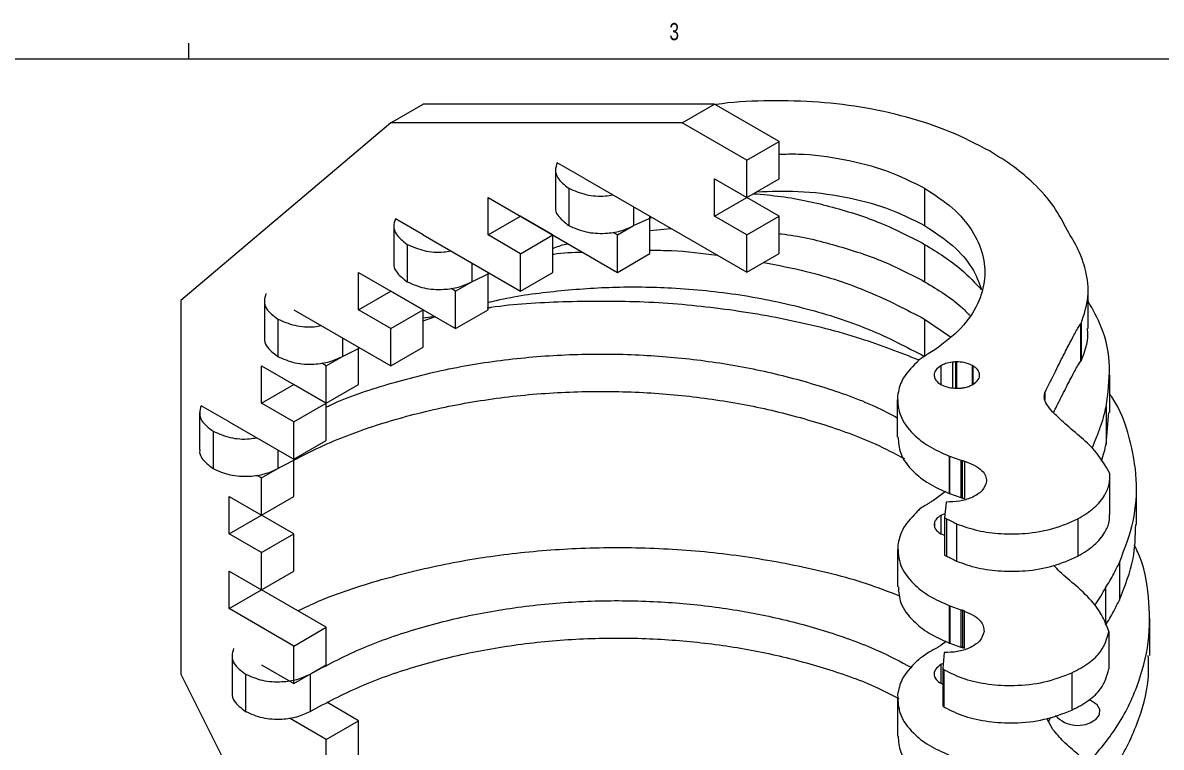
# Model space of a CAD drawing. Header units: inches. Extents: x 0 to 44.3, y 0 to 33.7.
# Drawn here: x 26.49 to 32.71, y 29.65 to 33.61 of the extents above; entities that cross this region are included whole.
import ezdxf

# ---------------------------------------------------------------- set-up
doc = ezdxf.new("R2010")
doc.units = ezdxf.units.IN
doc.header["$MEASUREMENT"] = 0
doc.styles.add('SLDTEXTSTYLE0', font='TXT', dxfattribs={"width": 0.75})

msp = doc.modelspace()

# ---------------------------------------------------------------- linework, layer by layer
at = {"color": 7, "linetype": 'Continuous', "lineweight": 0}
for p, q in [((27.3979, 33.4106), (27.3979, 33.4954)), ((0.5229, 33.4106), (43.5229, 33.4106))]:
    msp.add_line(p, q, dxfattribs=at)
at = {"color": 7, "linetype": 'Continuous', "lineweight": 15}
for p, q in [((28.502, 33.0606), (28.6788, 33.1626)), ((30.2698, 33.1628), (28.6788, 33.1626)), ((30.093, 33.0607), (30.2698, 33.1628)), ((30.6233, 32.9587), (30.2698, 33.1628)), ((28.502, 33.0606), (27.353, 32.0908)), ((30.093, 33.0607), (28.502, 33.0606)), ((30.4466, 32.8566), (30.093, 33.0607)), ((30.4466, 32.8566), (30.6233, 32.9587)), ((30.6233, 32.7545), (30.6233, 32.9587)), ((30.4466, 32.6525), (30.4466, 32.8566)), ((29.4013, 32.8053), (29.4013, 32.6012)), ((29.5627, 32.7544), (29.4098, 32.8427)), ((29.5627, 32.7544), (30.4466, 32.2442)), ((30.2698, 32.7545), (30.4466, 32.6525)), ((30.2698, 32.5504), (30.2698, 32.7545)), ((30.4466, 32.6525), (30.6233, 32.7545)), ((29.4743, 32.7034), (29.4743, 32.4993)), ((31.4188, 32.7034), (31.4188, 32.4993)), ((29.0324, 32.6523), (29.7395, 32.2441)), ((29.0324, 32.4482), (29.0324, 32.6523)), ((30.2698, 32.5504), (30.4466, 32.6524)), ((30.4466, 32.6524), (30.4466, 32.6525)), ((30.6233, 32.5504), (30.4466, 32.6524)), ((29.0324, 32.4482), (29.2091, 32.5502)), ((29.2091, 32.5502), (29.2091, 32.5503)), ((29.3859, 32.4482), (29.2091, 32.5502)), ((29.8279, 32.4993), (29.9263, 32.5446)), ((29.9162, 32.3462), (29.9162, 32.5503)), ((30.4466, 32.4483), (30.2698, 32.5504)), ((30.4466, 32.4483), (30.6233, 32.5504)), ((30.6233, 32.3462), (30.6233, 32.5504)), ((28.5174, 32.499), (28.5174, 32.2949)), ((28.6788, 32.4482), (28.5259, 32.5364)), ((29.7395, 32.4483), (29.8279, 32.4993)), ((29.9162, 32.4732), (30.0308, 32.4842)), ((28.6788, 32.4482), (29.2091, 32.142)), ((29.2091, 32.3461), (29.0324, 32.4482)), ((29.2091, 32.3461), (29.3859, 32.4482)), ((29.3859, 32.2441), (29.3859, 32.4482)), ((29.7395, 32.4483), (29.7158, 32.4619)), ((29.7395, 32.2441), (29.7395, 32.4483)), ((30.4466, 32.2442), (30.4466, 32.4483)), ((28.5904, 32.3971), (28.5904, 32.193)), ((31.4188, 32.3971), (31.4188, 32.193)), ((29.2091, 32.142), (29.2091, 32.3461)), ((29.7395, 32.2441), (29.9162, 32.3462)), ((30.4466, 32.2442), (30.6233, 32.3462)), ((28.3252, 32.244), (28.8556, 31.9378)), ((28.3252, 32.0399), (28.3252, 32.244)), ((28.944, 32.193), (29.0404, 32.2394)), ((29.0324, 32.0399), (29.0324, 32.244)), ((29.2091, 32.142), (29.3859, 32.2441)), ((28.8556, 32.142), (28.9432, 32.1926)), ((28.3252, 32.0399), (28.502, 32.1419)), ((28.6788, 32.0399), (28.502, 32.1419)), ((28.502, 32.1419), (28.502, 32.1419)), ((28.8556, 32.142), (28.8319, 32.1556)), ((28.8556, 31.9378), (28.8556, 32.142)), ((32.312, 31.9366), (32.312, 32.1408)), ((27.353, 32.0908), (27.353, 30.0495)), ((27.8103, 32.0907), (27.8103, 31.8865)), ((27.8833, 31.9888), (27.8833, 31.7847)), ((27.9717, 32.0398), (28.502, 31.7337)), ((28.502, 31.9378), (28.3252, 32.0399)), ((28.502, 31.9378), (28.6788, 32.0399)), ((28.6788, 31.8357), (28.6788, 32.0399)), ((28.7463, 32.0037), (28.6788, 31.993)), ((28.6788, 31.9793), (28.7463, 32.0037)), ((28.8556, 31.9378), (29.0324, 32.0399)), ((31.4188, 31.9888), (31.5599, 31.8917)), ((31.4188, 31.9888), (31.4188, 31.7846)), ((28.502, 31.7337), (28.502, 31.9378)), ((32.2707, 31.9612), (32.2707, 31.7571)), ((32.2727, 31.9634), (32.2727, 31.7592)), ((32.2741, 31.9648), (32.274, 31.9647)), ((32.2741, 31.9648), (32.2741, 31.7607)), ((28.2369, 31.7847), (28.332, 31.8318)), ((28.3252, 31.6316), (28.3252, 31.8357)), ((28.502, 31.7337), (28.6788, 31.8357)), ((27.7949, 31.7336), (28.1485, 31.5295)), ((27.7949, 31.5295), (27.7949, 31.7336)), ((28.1485, 31.7336), (28.1248, 31.7473)), ((28.1485, 31.7336), (28.2368, 31.7847)), ((28.1485, 31.5295), (28.1485, 31.7336)), ((31.6793, 31.7356), (31.6793, 31.63)), ((31.6828, 31.7337), (31.6828, 31.6318)), ((32.4299, 31.4789), (32.4299, 31.683)), ((27.7949, 31.5295), (27.9717, 31.6315)), ((27.9717, 31.6315), (27.9717, 31.6316)), ((28.1485, 31.5295), (27.9717, 31.6315)), ((28.1485, 31.5295), (28.3252, 31.6316)), ((31.2694, 31.5478), (31.2694, 31.3437)), ((32.0758, 31.5866), (32.0758, 31.5498)), ((27.6181, 31.4274), (27.465, 31.5157)), ((27.9717, 31.4274), (27.7949, 31.5295)), ((27.9717, 31.4274), (28.1485, 31.5295)), ((28.1485, 31.3253), (28.1485, 31.5295)), ((32.4099, 31.5093), (32.4099, 31.3052)), ((27.4565, 31.4782), (27.4565, 31.2741)), ((27.6181, 31.4274), (27.6181, 31.4274)), ((27.6181, 31.4274), (27.9717, 31.2233)), ((27.9717, 31.2233), (27.9717, 31.4274)), ((32.4099, 31.3052), (32.4248, 31.479)), ((27.5297, 31.3764), (27.5297, 31.1723)), ((27.9717, 31.2233), (28.1485, 31.3253)), ((31.552, 31.2404), (31.552, 31.2402)), ((31.552, 31.2402), (31.5549, 31.2392)), ((31.552, 31.2402), (31.552, 31.0361)), ((31.5549, 31.2392), (31.6158, 31.2184)), ((31.5549, 31.2392), (31.5549, 31.035)), ((27.7949, 31.1212), (27.8962, 31.1797)), ((27.9717, 31.0191), (27.9717, 31.2233)), ((31.6158, 31.2184), (31.6158, 31.0142)), ((31.6233, 31.2162), (31.6233, 31.0121)), ((31.6366, 31.2124), (31.6366, 31.0083)), ((27.7949, 31.1212), (27.7713, 31.1348)), ((27.7949, 30.9171), (27.7949, 31.1212)), ((32.4313, 30.9214), (32.4313, 31.1256)), ((32.5765, 30.8662), (32.5765, 31.0704)), ((27.6181, 31.0191), (27.7949, 30.9171)), ((27.6181, 30.815), (27.6181, 31.0191)), ((27.7949, 30.9171), (27.9717, 31.0191)), ((31.532, 31.0461), (31.4672, 30.9978)), ((31.5366, 30.9893), (31.5279, 30.9031)), ((31.552, 31.0361), (31.5549, 31.035)), ((31.5549, 31.035), (31.6158, 31.0142)), ((31.5302, 30.9259), (31.5072, 30.9165)), ((27.6181, 30.815), (27.7949, 30.917)), ((27.7949, 30.917), (27.7949, 30.9171)), ((27.9717, 30.815), (27.7949, 30.917)), ((31.5279, 30.9031), (31.5279, 30.699)), ((31.5382, 30.8975), (31.5382, 30.6933)), ((31.5929, 30.8706), (31.5929, 30.6665)), ((32.256, 30.8974), (32.256, 30.6933)), ((27.7949, 30.7129), (27.6181, 30.815)), ((27.7949, 30.7129), (27.9717, 30.815)), ((27.9717, 30.6108), (27.9717, 30.815)), ((31.5072, 30.8153), (31.5279, 30.8078)), ((27.7949, 30.5088), (27.7949, 30.7129)), ((31.2707, 30.7305), (31.2707, 30.5264)), ((32.4829, 30.6582), (32.4829, 30.454)), ((32.4832, 30.6588), (32.4832, 30.6588)), ((32.4832, 30.6588), (32.4832, 30.4546)), ((27.6181, 30.6108), (27.7949, 30.5088)), ((27.6181, 30.4067), (27.6181, 30.6108)), ((27.7949, 30.5088), (27.9717, 30.6108)), ((27.6181, 30.4067), (27.7949, 30.5088)), ((28.1485, 30.3047), (27.7949, 30.5088)), ((27.7949, 30.5088), (27.7949, 30.5088)), ((32.4069, 30.5198), (32.4069, 30.3259)), ((27.9717, 30.2026), (27.6181, 30.4067)), ((31.5533, 30.4231), (31.5533, 30.4229)), ((31.5533, 30.4229), (31.5563, 30.4219)), ((31.5533, 30.4229), (31.5533, 30.2188)), ((31.5563, 30.4219), (31.6171, 30.4011)), ((31.5563, 30.4219), (31.5563, 30.2177)), ((31.6171, 30.4011), (31.6171, 30.1969)), ((31.6247, 30.3989), (31.6247, 30.1948)), ((31.6374, 30.3952), (31.6343, 30.3926)), ((31.6343, 30.3926), (31.6343, 30.1885)), ((27.9717, 30.2026), (28.1485, 30.3047)), ((28.1485, 30.1005), (28.1485, 30.3047)), ((32.6487, 30.1512), (32.6487, 30.3554)), ((32.4256, 30.2819), (32.4256, 30.0778)), ((27.9717, 29.9985), (27.9717, 30.2026)), ((31.5355, 30.2277), (31.5097, 30.2078)), ((31.5533, 30.2188), (31.5563, 30.2177)), ((31.5563, 30.2177), (31.6171, 30.1969)), ((27.6335, 30.1514), (27.6335, 29.9472)), ((31.5251, 30.1669), (31.5179, 30.0789)), ((27.7949, 30.1005), (27.9717, 29.9985)), ((27.9717, 29.9985), (28.1485, 30.1005)), ((31.5202, 30.1071), (31.5072, 30.1008)), ((31.5179, 30.0789), (31.5179, 29.8748)), ((31.5244, 30.0732), (31.5244, 29.8691)), ((32.224, 30.0562), (32.224, 29.8521)), ((27.353, 30.0495), (28.502, 27.753)), ((27.7065, 30.0495), (27.7065, 29.8454)), ((28.0601, 30.0495), (28.0601, 29.8454)), ((31.5072, 29.9988), (31.5179, 29.9946)), ((28.3252, 29.7943), (28.1508, 29.8951)), ((31.2696, 29.9146), (31.2696, 29.7104)), ((28.1485, 29.6923), (27.948, 29.808)), ((32.1192, 29.747), (32.0867, 29.807)), ((32.0961, 29.7897), (32.1082, 29.814)), ((28.1485, 29.6923), (28.3252, 29.7943)), ((28.3252, 29.5902), (28.3252, 29.7943)), ((28.1485, 29.4882), (28.1485, 29.6923))]:
    msp.add_line(p, q, dxfattribs=at)
at = {"color": 8, "linetype": 'Continuous', "lineweight": 15}
for p, q in [((29.8279, 32.6014), (29.8279, 32.4993)), ((28.944, 32.2951), (28.944, 32.193)), ((28.2369, 31.8867), (28.2369, 31.7847)), ((31.5072, 31.7339), (31.5072, 31.6319)), ((31.5705, 31.7535), (31.5705, 31.6129)), ((31.5881, 31.7547), (31.5881, 31.6115)), ((31.5924, 31.7549), (31.5924, 31.6116)), ((27.883, 31.2745), (27.883, 31.1721)), ((31.4728, 30.8794), (31.4728, 30.856)), ((31.5072, 30.9165), (31.5072, 30.8154)), ((31.5072, 30.1008), (31.5072, 29.9988))]:
    msp.add_line(p, q, dxfattribs=at)
at = {"color": 7, "linetype": 'Continuous', "lineweight": 15, "flags": 128}
msp.add_lwpolyline([(32.3535, 29.802), (32.3745, 29.8274), (32.377, 29.8555), (32.3607, 29.8821), (32.328, 29.903), (32.3168, 29.9073)], dxfattribs=at)
at = {"color": 7, "linetype": 'Continuous', "lineweight": 15}
msp.add_arc((32.2552, 29.9304), 0.1617, 221.71478, 307.44294, dxfattribs=at)
for points, knots in [([(31.7724, 32.9075), (31.7027, 32.944), (31.5651, 33.0159), (31.3243, 33.0952), (31.0706, 33.1502), (30.8064, 33.1805), (30.5414, 33.1828), (30.3617, 33.1749), (30.2766, 33.16), (30.275, 33.1598)], [0, 0, 0, 0, 0.173224, 0.341828, 0.507646, 0.671981, 0.835779, 0.996902, 1, 1, 1, 1]), ([(30.6233, 32.8897), (30.6579, 32.8905), (30.7773, 32.8935), (30.9795, 32.8646), (31.2195, 32.8042), (31.3517, 32.7374), (31.4188, 32.7034)], [0, 0, 0, 0, 0.117514, 0.405679, 0.698157, 1, 1, 1, 1]), ([(32.199, 32.4724), (32.1763, 32.5168), (32.1307, 32.6062), (32.0264, 32.7226), (31.9071, 32.8242), (31.8176, 32.8795), (31.7724, 32.9075)], [0, 0, 0, 0, 0.274006, 0.551455, 0.773326, 1, 1, 1, 1]), ([(29.4098, 32.8427), (29.4056, 32.8291), (29.3972, 32.8017), (29.4119, 32.7508), (29.4505, 32.7215), (29.4743, 32.7034)], [0, 0, 0, 0, 0.276451, 0.55321, 1, 1, 1, 1]), ([(29.4743, 32.7034), (29.5039, 32.6904), (29.5621, 32.6649), (29.6531, 32.6569), (29.7001, 32.6654), (29.7129, 32.6678)], [0, 0, 0, 0, 0.429326, 0.844277, 1, 1, 1, 1]), ([(30.4836, 32.6739), (30.5341, 32.6694), (30.6833, 32.6564), (30.9199, 32.6029), (31.1886, 32.5175), (31.3414, 32.4376), (31.4188, 32.3971)], [0, 0, 0, 0, 0.1432812, 0.4231008, 0.7075977, 1, 1, 1, 1]), ([(30.502, 32.6845), (30.5772, 32.687), (30.7372, 32.6925), (30.9796, 32.6612), (31.2195, 32.5999), (31.3517, 32.5332), (31.4188, 32.4993)], [0, 0, 0, 0, 0.224263, 0.47757, 0.734669, 1, 1, 1, 1]), ([(31.4188, 32.7034), (31.4727, 32.6682), (31.5789, 32.5989), (31.6835, 32.4743), (31.7427, 32.3435), (31.7542, 32.2068), (31.7151, 32.0697), (31.6259, 31.9352), (31.5255, 31.8587), (31.4747, 31.82)], [0, 0, 0, 0, 0.144643, 0.284955, 0.423074, 0.560404, 0.704569, 0.850415, 1, 1, 1, 1]), ([(29.4021, 32.6011), (29.4018, 32.5999), (29.3985, 32.5849), (29.4136, 32.5466), (29.4511, 32.5174), (29.4743, 32.4993)], [0, 0, 0, 0, 0.033355, 0.403099, 1, 1, 1, 1]), ([(28.5259, 32.5364), (28.5217, 32.5228), (28.5134, 32.4954), (28.528, 32.4445), (28.5666, 32.4152), (28.5904, 32.3971)], [0, 0, 0, 0, 0.276446, 0.553204, 1, 1, 1, 1]), ([(29.4743, 32.4993), (29.504, 32.4861), (29.5626, 32.46), (29.6673, 32.4541), (29.7598, 32.4673), (29.8049, 32.4885), (29.8279, 32.4993)], [0, 0, 0, 0, 0.283707, 0.557916, 0.775023, 1, 1, 1, 1]), ([(31.4188, 32.4993), (31.4725, 32.4641), (31.5782, 32.3947), (31.6829, 32.2742), (31.7145, 32.1901), (31.7295, 32.1504)], [0, 0, 0, 0, 0.352563, 0.694568, 1, 1, 1, 1]), ([(30.6233, 32.4554), (30.627, 32.455), (30.7288, 32.4448), (30.9195, 32.3976), (31.1887, 32.3136), (31.3414, 32.2336), (31.4188, 32.193)], [0, 0, 0, 0, 0.012017, 0.33471, 0.662797, 1, 1, 1, 1]), ([(32.274, 31.9647), (32.2901, 32.0133), (32.322, 32.1096), (32.3047, 32.2459), (32.263, 32.3669), (32.2202, 32.4375), (32.199, 32.4724)], [0, 0, 0, 0, 0.285362, 0.566797, 0.785527, 1, 1, 1, 1]), ([(28.5904, 32.3971), (28.62, 32.3842), (28.6782, 32.3586), (28.7693, 32.3506), (28.8162, 32.3591), (28.829, 32.3615)], [0, 0, 0, 0, 0.429336, 0.844292, 1, 1, 1, 1]), ([(29.3859, 32.3751), (29.4088, 32.384), (29.435, 32.3941), (29.4646, 32.3999), (29.4683, 32.4006)], [0, 0, 0, 0, 0.875105, 1, 1, 1, 1]), ([(29.3859, 32.3432), (29.388, 32.3436), (29.4403, 32.3519), (29.4948, 32.3536), (29.5471, 32.3552)], [0, 0, 0, 0, 0.040173, 1, 1, 1, 1]), ([(29.9162, 32.3645), (29.9559, 32.3646), (30.0804, 32.3649), (30.202, 32.3486), (30.2849, 32.3375)], [0, 0, 0, 0, 0.31897, 1, 1, 1, 1]), ([(31.4188, 32.3971), (31.4896, 32.3531), (31.6111, 32.2775), (31.6942, 32.1864), (31.7289, 32.1484)], [0, 0, 0, 0, 0.582292, 1, 1, 1, 1]), ([(28.5182, 32.2948), (28.518, 32.2936), (28.5146, 32.2786), (28.5297, 32.2403), (28.5672, 32.2111), (28.5904, 32.193)], [0, 0, 0, 0, 0.033367, 0.403102, 1, 1, 1, 1]), ([(30.5394, 32.2978), (30.6177, 32.2829), (30.8197, 32.2444), (31.1222, 32.1423), (31.3191, 32.0404), (31.4188, 31.9888)], [0, 0, 0, 0, 0.237579, 0.613566, 1, 1, 1, 1]), ([(28.5904, 32.193), (28.6202, 32.1798), (28.6787, 32.1537), (28.7834, 32.1478), (28.8759, 32.161), (28.921, 32.1822), (28.944, 32.193)], [0, 0, 0, 0, 0.283709, 0.557915, 0.775021, 1, 1, 1, 1]), ([(31.4188, 32.193), (31.491, 32.1495), (31.5848, 32.093), (31.6495, 32.0248), (31.6644, 32.009)], [0, 0, 0, 0, 0.7690989, 1, 1, 1, 1]), ([(27.8188, 32.1281), (27.8146, 32.1144), (27.8062, 32.0871), (27.8209, 32.0362), (27.8595, 32.0069), (27.8833, 31.9888)], [0, 0, 0, 0, 0.276451, 0.553212, 1, 1, 1, 1]), ([(29.0324, 32.0792), (29.0479, 32.0832), (29.1622, 32.1127), (29.3912, 32.143), (29.7119, 32.1676), (30.0554, 32.163), (30.4142, 32.1266), (30.7778, 32.0504), (31.1227, 31.939), (31.3192, 31.8366), (31.4188, 31.7846)], [0, 0, 0, 0, 0.019747, 0.145625, 0.270849, 0.39591, 0.543671, 0.692717, 0.844253, 1, 1, 1, 1]), ([(31.3882, 31.7644), (31.284, 31.8051), (31.0618, 31.8918), (30.6851, 31.9863), (30.2782, 32.054), (29.8601, 32.0883), (29.4485, 32.0855), (29.1688, 32.0706), (29.0349, 32.0493), (29.0282, 32.0482)], [0, 0, 0, 0, 0.151889, 0.323789, 0.493935, 0.663146, 0.832067, 0.991608, 1, 1, 1, 1]), ([(32.4099, 31.5093), (32.4202, 31.582), (32.4407, 31.7274), (32.4037, 31.9233), (32.3383, 32.0396), (32.312, 32.0865)], [0, 0, 0, 0, 0.3736651, 0.7476962, 1, 1, 1, 1]), ([(27.8833, 31.9888), (27.9129, 31.9758), (27.9711, 31.9503), (28.0622, 31.9423), (28.1091, 31.9508), (28.1219, 31.9531)], [0, 0, 0, 0, 0.429319, 0.844264, 1, 1, 1, 1]), ([(32.0758, 31.5866), (32.0956, 31.6266), (32.1314, 31.6989), (32.1799, 31.7959), (32.2207, 31.8736), (32.2474, 31.9267), (32.2659, 31.9542), (32.2707, 31.9612)], [0, 0, 0, 0, 0.318606, 0.576627, 0.77407, 0.941972, 1, 1, 1, 1]), ([(32.2707, 31.9612), (32.2711, 31.9616), (32.2718, 31.9623), (32.2724, 31.9631), (32.2727, 31.9634)], [0, 0, 0, 0, 0.560613, 1, 1, 1, 1]), ([(32.2727, 31.9634), (32.273, 31.9637), (32.2735, 31.9641), (32.2739, 31.9646), (32.2741, 31.9648)], [0, 0, 0, 0, 0.605982, 1, 1, 1, 1]), ([(32.274, 31.7606), (32.2933, 31.8091), (32.3166, 31.8674), (32.3094, 31.9265), (32.3082, 31.9365)], [0, 0, 0, 0, 0.831432, 1, 1, 1, 1]), ([(27.8111, 31.8865), (27.8109, 31.8852), (27.8075, 31.8703), (27.8226, 31.832), (27.8601, 31.8027), (27.8833, 31.7847)], [0, 0, 0, 0, 0.033315, 0.403076, 1, 1, 1, 1]), ([(28.1485, 31.5078), (28.156, 31.5116), (28.2568, 31.5621), (28.4814, 31.6349), (28.8144, 31.7214), (29.165, 31.7756), (29.5226, 31.8009), (29.8757, 31.7967), (30.218, 31.7649), (30.5458, 31.7078), (30.8585, 31.6231), (31.1032, 31.5367), (31.2296, 31.4709), (31.2694, 31.4501)], [0, 0, 0, 0, 0.008829, 0.118539, 0.22645, 0.333276, 0.439547, 0.54568, 0.645979, 0.746867, 0.848812, 0.952441, 1, 1, 1, 1]), ([(31.4747, 31.82), (31.4622, 31.8131), (31.4397, 31.8008), (31.4201, 31.787), (31.4114, 31.781)], [0, 0, 0, 0, 0.559817, 1, 1, 1, 1]), ([(27.8833, 31.7847), (27.9131, 31.7714), (27.9716, 31.7454), (28.0763, 31.7394), (28.1688, 31.7526), (28.2139, 31.7739), (28.2369, 31.7847)], [0, 0, 0, 0, 0.283705, 0.557911, 0.775019, 1, 1, 1, 1]), ([(31.3752, 31.7523), (31.3447, 31.7207), (31.2893, 31.6634), (31.2763, 31.5984), (31.2704, 31.5692)], [0, 0, 0, 0, 0.551078, 1, 1, 1, 1]), ([(31.3755, 31.7527), (31.3755, 31.7527), (31.3753, 31.7526), (31.3752, 31.7525), (31.3752, 31.7523), (31.3752, 31.7523)], [0, 0, 0, 0, 0.321917, 0.594678, 1, 1, 1, 1]), ([(31.4114, 31.781), (31.4038, 31.776), (31.3903, 31.7672), (31.38, 31.7571), (31.3755, 31.7527)], [0, 0, 0, 0, 0.5664947, 1, 1, 1, 1]), ([(31.5072, 31.7339), (31.4968, 31.7264), (31.4763, 31.7115), (31.4687, 31.6859), (31.4733, 31.6643), (31.4858, 31.6467), (31.5078, 31.63), (31.5396, 31.617), (31.5792, 31.6098), (31.6059, 31.6113), (31.6192, 31.6121)], [0, 0, 0, 0, 0.156653, 0.307882, 0.408773, 0.511056, 0.616871, 0.747971, 0.874498, 1, 1, 1, 1]), ([(31.5705, 31.7535), (31.5575, 31.7514), (31.534, 31.7474), (31.5155, 31.7381), (31.5072, 31.7339)], [0, 0, 0, 0, 0.5507471, 1, 1, 1, 1]), ([(31.5881, 31.7547), (31.5848, 31.7545), (31.5789, 31.7544), (31.5731, 31.7538), (31.5705, 31.7535)], [0, 0, 0, 0, 0.559775, 1, 1, 1, 1]), ([(31.5924, 31.7549), (31.5916, 31.7549), (31.5901, 31.7548), (31.5887, 31.7547), (31.5881, 31.7547)], [0, 0, 0, 0, 0.560299, 1, 1, 1, 1]), ([(31.6793, 31.7356), (31.6645, 31.7419), (31.6384, 31.753), (31.6063, 31.7543), (31.5924, 31.7549)], [0, 0, 0, 0, 0.566952, 1, 1, 1, 1]), ([(31.6828, 31.7337), (31.6821, 31.734), (31.681, 31.7347), (31.6798, 31.7353), (31.6793, 31.7356)], [0, 0, 0, 0, 0.560189, 1, 1, 1, 1]), ([(31.6825, 31.6315), (31.6939, 31.6402), (31.7164, 31.6571), (31.7217, 31.6873), (31.7104, 31.714), (31.6921, 31.7271), (31.6828, 31.7337)], [0, 0, 0, 0, 0.2839294, 0.5581894, 0.7751422, 1, 1, 1, 1]), ([(32.123, 31.4776), (32.1271, 31.4858), (32.1472, 31.5264), (32.1799, 31.5917), (32.2207, 31.6695), (32.2474, 31.7226), (32.2659, 31.75), (32.2707, 31.7571)], [0, 0, 0, 0, 0.087996, 0.433341, 0.697607, 0.922333, 1, 1, 1, 1]), ([(32.2707, 31.7571), (32.2711, 31.7575), (32.2718, 31.7582), (32.2724, 31.7589), (32.2727, 31.7592)], [0, 0, 0, 0, 0.560613, 1, 1, 1, 1]), ([(32.2727, 31.7592), (32.273, 31.7595), (32.2735, 31.76), (32.2739, 31.7605), (32.2741, 31.7607)], [0, 0, 0, 0, 0.605982, 1, 1, 1, 1]), ([(31.6192, 31.6121), (31.6208, 31.6123), (31.6237, 31.6127), (31.6265, 31.6133), (31.6277, 31.6135)], [0, 0, 0, 0, 0.559308, 1, 1, 1, 1]), ([(31.6277, 31.6135), (31.6302, 31.6138), (31.6347, 31.6145), (31.6391, 31.6154), (31.641, 31.6158)], [0, 0, 0, 0, 0.559376, 1, 1, 1, 1]), ([(31.641, 31.6158), (31.6494, 31.618), (31.6645, 31.6222), (31.6769, 31.6286), (31.6825, 31.6315)], [0, 0, 0, 0, 0.552204, 1, 1, 1, 1]), ([(27.883, 31.1721), (27.9765, 31.2216), (28.1612, 31.3193), (28.4795, 31.4321), (28.8149, 31.5169), (29.1649, 31.5716), (29.5226, 31.5968), (29.8757, 31.5926), (30.2181, 31.5608), (30.5458, 31.5036), (30.8588, 31.4192), (31.117, 31.3269), (31.2557, 31.2541), (31.3079, 31.2267)], [0, 0, 0, 0, 0.100529, 0.198593, 0.29505, 0.390537, 0.485528, 0.580395, 0.670047, 0.760226, 0.85135, 0.943979, 1, 1, 1, 1]), ([(31.2704, 31.5692), (31.2722, 31.5322), (31.2757, 31.4594), (31.3451, 31.3657), (31.4381, 31.2915), (31.514, 31.2574), (31.552, 31.2404)], [0, 0, 0, 0, 0.288248, 0.566664, 0.783223, 1, 1, 1, 1]), ([(32.2653, 31.3494), (32.2349, 31.3749), (32.1832, 31.4183), (32.1224, 31.476), (32.0858, 31.5194), (32.0697, 31.5552), (32.0739, 31.5768), (32.0758, 31.5866)], [0, 0, 0, 0, 0.348042, 0.591694, 0.757222, 0.890025, 1, 1, 1, 1]), ([(32.4832, 30.6588), (32.5119, 30.7336), (32.5693, 30.8829), (32.5853, 31.1133), (32.5423, 31.341), (32.4888, 31.4984), (32.4338, 31.5744), (32.4299, 31.5796)], [0, 0, 0, 0, 0.245633, 0.490519, 0.735569, 0.981731, 1, 1, 1, 1]), ([(27.465, 31.5157), (27.4608, 31.502), (27.4525, 31.4747), (27.4672, 31.4238), (27.5058, 31.3945), (27.5297, 31.3764)], [0, 0, 0, 0, 0.276333, 0.552937, 1, 1, 1, 1]), ([(32.3341, 31.2834), (32.3417, 31.3017), (32.3587, 31.3425), (32.3811, 31.4036), (32.3999, 31.4605), (32.407, 31.4951), (32.4099, 31.5093)], [0, 0, 0, 0, 0.245472, 0.546665, 0.812981, 1, 1, 1, 1]), ([(27.5297, 31.3764), (27.5593, 31.3634), (27.6174, 31.3378), (27.7085, 31.3298), (27.7555, 31.3384), (27.7683, 31.3407)], [0, 0, 0, 0, 0.4290024, 0.8435598, 1, 1, 1, 1]), ([(31.2738, 31.3439), (31.2755, 31.3141), (31.2794, 31.2485), (31.3453, 31.1616), (31.438, 31.0874), (31.514, 31.0533), (31.552, 31.0362)], [0, 0, 0, 0, 0.246429, 0.541203, 0.770486, 1, 1, 1, 1]), ([(32.4302, 31.145), (32.4062, 31.188), (32.3659, 31.2603), (32.2943, 31.3237), (32.2653, 31.3494)], [0, 0, 0, 0, 0.595222, 1, 1, 1, 1]), ([(32.3851, 31.2134), (32.3906, 31.2297), (32.4008, 31.2602), (32.407, 31.2909), (32.4099, 31.3052)], [0, 0, 0, 0, 0.536718, 1, 1, 1, 1]), ([(27.4574, 31.274), (27.4571, 31.2728), (27.4538, 31.2578), (27.4688, 31.2196), (27.5065, 31.1903), (27.5297, 31.1723)], [0, 0, 0, 0, 0.033246, 0.402764, 1, 1, 1, 1]), ([(27.5297, 31.1723), (27.5594, 31.159), (27.6179, 31.1329), (27.7225, 31.127), (27.815, 31.1401), (27.8601, 31.1613), (27.883, 31.1721)], [0, 0, 0, 0, 0.283785, 0.558014, 0.775118, 1, 1, 1, 1]), ([(31.6158, 31.2184), (31.6172, 31.2179), (31.6196, 31.2171), (31.6222, 31.2165), (31.6233, 31.2162)], [0, 0, 0, 0, 0.570721, 1, 1, 1, 1]), ([(31.6233, 31.2162), (31.6259, 31.2156), (31.6304, 31.2144), (31.6347, 31.213), (31.6366, 31.2124)], [0, 0, 0, 0, 0.560714, 1, 1, 1, 1]), ([(31.6366, 31.2124), (31.6551, 31.2054), (31.6923, 31.1915), (31.731, 31.1633), (31.7549, 31.1328), (31.7562, 31.1126), (31.7568, 31.1024)], [0, 0, 0, 0, 0.278723, 0.558881, 0.777351, 1, 1, 1, 1]), ([(32.256, 30.8974), (32.288, 30.917), (32.3507, 30.9553), (32.404, 31.0219), (32.431, 31.0857), (32.4305, 31.1253), (32.4302, 31.145)], [0, 0, 0, 0, 0.290732, 0.570506, 0.786234, 1, 1, 1, 1]), ([(31.7568, 31.1024), (31.751, 31.0846), (31.7395, 31.0497), (31.68, 31.0125), (31.6097, 30.9912), (31.5613, 30.99), (31.5366, 30.9893)], [0, 0, 0, 0, 0.283647, 0.557922, 0.77507, 1, 1, 1, 1]), ([(31.4672, 30.9978), (31.4603, 30.9939), (31.4481, 30.9869), (31.4367, 30.9795), (31.4317, 30.9762)], [0, 0, 0, 0, 0.559938, 1, 1, 1, 1]), ([(31.6158, 31.0142), (31.6172, 31.0138), (31.6196, 31.013), (31.6222, 31.0123), (31.6233, 31.0121)], [0, 0, 0, 0, 0.570721, 1, 1, 1, 1]), ([(31.6233, 31.0121), (31.6259, 31.0114), (31.6304, 31.0103), (31.6347, 31.0089), (31.6366, 31.0083)], [0, 0, 0, 0, 0.560714, 1, 1, 1, 1]), ([(31.3719, 30.9306), (31.3428, 30.8997), (31.2899, 30.8436), (31.2774, 30.7803), (31.2718, 30.7519)], [0, 0, 0, 0, 0.551219, 1, 1, 1, 1]), ([(31.4188, 30.9684), (31.4085, 30.9619), (31.3903, 30.9503), (31.3775, 30.9366), (31.3719, 30.9306)], [0, 0, 0, 0, 0.566259, 1, 1, 1, 1]), ([(31.4317, 30.9762), (31.4293, 30.9748), (31.425, 30.9721), (31.4207, 30.9696), (31.4188, 30.9684)], [0, 0, 0, 0, 0.5595827, 1, 1, 1, 1]), ([(31.4728, 30.8794), (31.4717, 30.873), (31.4694, 30.8603), (31.478, 30.8371), (31.4961, 30.8236), (31.5072, 30.8153)], [0, 0, 0, 0, 0.275751, 0.55256, 1, 1, 1, 1]), ([(31.5072, 30.9165), (31.498, 30.9103), (31.4819, 30.8993), (31.4755, 30.8854), (31.4728, 30.8794)], [0, 0, 0, 0, 0.568224, 1, 1, 1, 1]), ([(31.5279, 30.9031), (31.5298, 30.902), (31.5332, 30.9001), (31.5367, 30.8983), (31.5382, 30.8975)], [0, 0, 0, 0, 0.560483, 1, 1, 1, 1]), ([(31.5382, 30.8975), (31.5474, 30.8936), (31.5667, 30.8854), (31.5839, 30.8757), (31.5929, 30.8706)], [0, 0, 0, 0, 0.473221, 1, 1, 1, 1]), ([(31.5929, 30.8706), (31.6307, 30.8572), (31.7059, 30.8304), (31.8367, 30.8136), (31.9775, 30.8152), (32.1265, 30.8398), (32.2123, 30.878), (32.256, 30.8974)], [0, 0, 0, 0, 0.184647, 0.367156, 0.550507, 0.770572, 1, 1, 1, 1]), ([(32.256, 30.6933), (32.288, 30.7129), (32.3508, 30.7512), (32.4037, 30.8178), (32.4291, 30.8752), (32.4291, 30.9083), (32.4291, 30.9215)], [0, 0, 0, 0, 0.31273, 0.613673, 0.845725, 1, 1, 1, 1]), ([(32.4832, 30.4547), (32.5132, 30.5295), (32.5676, 30.665), (32.5708, 30.804), (32.5722, 30.8664)], [0, 0, 0, 0, 0.551689, 1, 1, 1, 1]), ([(31.2833, 30.4752), (31.223, 30.4983), (31.0493, 30.565), (30.7311, 30.6426), (30.342, 30.7082), (29.9419, 30.7401), (29.5468, 30.7403), (29.1624, 30.7102), (28.793, 30.6525), (28.4391, 30.5646), (28.1693, 30.4777), (28.0314, 30.412), (27.9937, 30.394)], [0, 0, 0, 0, 0.061779, 0.178006, 0.293046, 0.407455, 0.521667, 0.629535, 0.737939, 0.847331, 0.958305, 1, 1, 1, 1]), ([(31.2718, 30.7519), (31.2735, 30.7149), (31.277, 30.6421), (31.3464, 30.5484), (31.4394, 30.4742), (31.5153, 30.4401), (31.5533, 30.4231)], [0, 0, 0, 0, 0.288248, 0.566662, 0.783221, 1, 1, 1, 1]), ([(32.3064, 29.556), (32.3592, 29.6173), (32.476, 29.7529), (32.5866, 29.9787), (32.6514, 30.2237), (32.6488, 30.4705), (32.6179, 30.6497), (32.5706, 30.7423), (32.5636, 30.7559)], [0, 0, 0, 0, 0.16613, 0.366946, 0.566584, 0.765839, 0.965426, 1, 1, 1, 1]), ([(31.5279, 30.699), (31.5298, 30.6979), (31.5332, 30.696), (31.5367, 30.6941), (31.5382, 30.6933)], [0, 0, 0, 0, 0.560483, 1, 1, 1, 1]), ([(31.5382, 30.6933), (31.5474, 30.6894), (31.5667, 30.6812), (31.5839, 30.6716), (31.5929, 30.6665)], [0, 0, 0, 0, 0.473221, 1, 1, 1, 1]), ([(31.5929, 30.6665), (31.6307, 30.653), (31.7059, 30.6263), (31.8367, 30.6094), (31.9775, 30.611), (32.1265, 30.6356), (32.2123, 30.6738), (32.256, 30.6933)], [0, 0, 0, 0, 0.184647, 0.367156, 0.550507, 0.770572, 1, 1, 1, 1]), ([(32.2467, 30.5317), (32.2156, 30.5567), (32.1714, 30.5924), (32.1358, 30.631), (32.1252, 30.6425)], [0, 0, 0, 0, 0.7034891, 1, 1, 1, 1]), ([(32.4069, 30.5198), (32.4226, 30.5454), (32.4505, 30.591), (32.473, 30.6377), (32.4829, 30.6582)], [0, 0, 0, 0, 0.560683, 1, 1, 1, 1]), ([(32.4829, 30.6582), (32.483, 30.6583), (32.4831, 30.6585), (32.4832, 30.6587), (32.4832, 30.6588)], [0, 0, 0, 0, 0.561073, 1, 1, 1, 1]), ([(31.2751, 30.5266), (31.2769, 30.4968), (31.2807, 30.4312), (31.3467, 30.3443), (31.4394, 30.2701), (31.5153, 30.236), (31.5533, 30.2189)], [0, 0, 0, 0, 0.246417, 0.541194, 0.77048, 1, 1, 1, 1]), ([(32.4256, 30.2819), (32.4153, 30.3091), (32.3954, 30.3621), (32.3382, 30.4471), (32.2803, 30.5006), (32.2467, 30.5317)], [0, 0, 0, 0, 0.306184, 0.597022, 1, 1, 1, 1]), ([(32.3486, 30.4259), (32.3506, 30.4283), (32.3746, 30.4585), (32.3914, 30.4904), (32.4069, 30.5198)], [0, 0, 0, 0, 0.080054, 1, 1, 1, 1]), ([(28.0601, 30.0495), (28.1489, 30.0965), (28.3242, 30.1893), (28.6265, 30.2966), (28.9451, 30.3772), (29.2775, 30.4292), (29.6173, 30.4533), (29.9527, 30.4494), (30.278, 30.4193), (30.5893, 30.365), (30.8869, 30.285), (31.1445, 30.1922), (31.2871, 30.117), (31.3478, 30.085)], [0, 0, 0, 0, 0.09927, 0.196106, 0.291357, 0.385651, 0.479456, 0.57314, 0.661674, 0.750728, 0.840715, 0.932185, 1, 1, 1, 1]), ([(32.4069, 30.3157), (32.4226, 30.3413), (32.4505, 30.3869), (32.473, 30.4336), (32.4829, 30.454)], [0, 0, 0, 0, 0.560683, 1, 1, 1, 1]), ([(32.4829, 30.454), (32.483, 30.4542), (32.4831, 30.4544), (32.4832, 30.4546), (32.4832, 30.4546)], [0, 0, 0, 0, 0.561073, 1, 1, 1, 1]), ([(31.6171, 30.4011), (31.6185, 30.4006), (31.6209, 30.3998), (31.6236, 30.3992), (31.6247, 30.3989)], [0, 0, 0, 0, 0.5705527, 1, 1, 1, 1]), ([(31.6247, 30.3989), (31.6271, 30.3983), (31.6314, 30.3972), (31.6356, 30.3958), (31.6374, 30.3952)], [0, 0, 0, 0, 0.560921, 1, 1, 1, 1]), ([(31.6343, 30.3926), (31.6523, 30.3857), (31.6883, 30.3719), (31.7224, 30.3426), (31.7418, 30.3117), (31.7427, 30.2916), (31.7431, 30.2813)], [0, 0, 0, 0, 0.2762486, 0.552038, 0.7723306, 1, 1, 1, 1]), ([(28.0601, 29.8454), (28.1489, 29.8924), (28.3242, 29.9852), (28.6265, 30.0925), (28.9451, 30.1731), (29.2775, 30.2251), (29.6173, 30.2492), (29.9527, 30.2452), (30.278, 30.2151), (30.5894, 30.1609), (30.8865, 30.0806), (31.1189, 29.9986), (31.2391, 29.9361), (31.2768, 29.9164)], [0, 0, 0, 0, 0.101905, 0.201313, 0.299091, 0.395889, 0.492184, 0.588355, 0.67924, 0.770658, 0.863033, 0.956933, 1, 1, 1, 1]), ([(31.7431, 30.2813), (31.7376, 30.2635), (31.7268, 30.2285), (31.668, 30.191), (31.5982, 30.1692), (31.5498, 30.1676), (31.5251, 30.1669)], [0, 0, 0, 0, 0.283655, 0.557936, 0.77508, 1, 1, 1, 1]), ([(32.224, 30.0562), (32.2563, 30.0734), (32.3195, 30.1073), (32.3984, 30.1834), (32.4153, 30.2448), (32.4256, 30.2819)], [0, 0, 0, 0, 0.291098, 0.57156, 1, 1, 1, 1]), ([(27.642, 30.1888), (27.6378, 30.1751), (27.6295, 30.1478), (27.6442, 30.0969), (27.6827, 30.0676), (27.7065, 30.0495)], [0, 0, 0, 0, 0.276452, 0.553215, 1, 1, 1, 1]), ([(31.487, 30.1933), (31.472, 30.1853), (31.445, 30.1711), (31.4218, 30.1548), (31.4116, 30.1477)], [0, 0, 0, 0, 0.559907, 1, 1, 1, 1]), ([(31.4938, 30.1974), (31.4925, 30.1966), (31.4903, 30.1953), (31.488, 30.1939), (31.487, 30.1933)], [0, 0, 0, 0, 0.559879, 1, 1, 1, 1]), ([(31.5097, 30.2078), (31.5068, 30.2059), (31.5015, 30.2024), (31.4961, 30.1989), (31.4938, 30.1974)], [0, 0, 0, 0, 0.559762, 1, 1, 1, 1]), ([(31.6171, 30.1969), (31.6185, 30.1965), (31.6209, 30.1957), (31.6236, 30.195), (31.6247, 30.1948)], [0, 0, 0, 0, 0.570553, 1, 1, 1, 1]), ([(31.6247, 30.1948), (31.6271, 30.1941), (31.6304, 30.1933), (31.6335, 30.1923), (31.6343, 30.1921)], [0, 0, 0, 0, 0.741817, 1, 1, 1, 1]), ([(31.3754, 30.119), (31.3449, 30.0874), (31.2895, 30.0301), (31.2765, 29.9651), (31.2706, 29.9359)], [0, 0, 0, 0, 0.551077, 1, 1, 1, 1]), ([(31.3757, 30.1195), (31.3757, 30.1194), (31.3755, 30.1193), (31.3754, 30.1192), (31.3754, 30.1191), (31.3754, 30.119)], [0, 0, 0, 0, 0.320939, 0.593082, 1, 1, 1, 1]), ([(31.4007, 30.1401), (31.3955, 30.1364), (31.3864, 30.1298), (31.379, 30.1226), (31.3757, 30.1195)], [0, 0, 0, 0, 0.564771, 1, 1, 1, 1]), ([(31.4034, 30.142), (31.4029, 30.1417), (31.402, 30.1411), (31.4011, 30.1404), (31.4007, 30.1401)], [0, 0, 0, 0, 0.561017, 1, 1, 1, 1]), ([(31.4116, 30.1477), (31.41, 30.1466), (31.4073, 30.1448), (31.4046, 30.1429), (31.4034, 30.142)], [0, 0, 0, 0, 0.561148, 1, 1, 1, 1]), ([(32.3399, 29.3937), (32.3807, 29.4413), (32.485, 29.5633), (32.5845, 29.7747), (32.6463, 29.9814), (32.6425, 30.1075), (32.6412, 30.1512)], [0, 0, 0, 0, 0.202725, 0.518793, 0.833006, 1, 1, 1, 1]), ([(31.5072, 30.1008), (31.4957, 30.0922), (31.4731, 30.0753), (31.468, 30.0451), (31.4794, 30.0184), (31.4978, 30.0054), (31.5072, 29.9988)], [0, 0, 0, 0, 0.283703, 0.55791, 0.775018, 1, 1, 1, 1]), ([(31.5179, 30.0789), (31.519, 30.078), (31.5211, 30.0761), (31.5233, 30.0742), (31.5244, 30.0732)], [0, 0, 0, 0, 0.492462, 1, 1, 1, 1]), ([(31.5244, 30.0732), (31.5607, 30.0552), (31.6325, 30.0197), (31.7673, 29.9913), (31.9166, 29.9833), (32.079, 30.0007), (32.175, 30.0374), (32.224, 30.0562)], [0, 0, 0, 0, 0.186156, 0.368778, 0.551718, 0.77108, 1, 1, 1, 1]), ([(32.224, 29.8521), (32.2563, 29.8693), (32.3195, 29.9032), (32.3984, 29.9793), (32.4153, 30.0407), (32.4256, 30.0778)], [0, 0, 0, 0, 0.291098, 0.57156, 1, 1, 1, 1]), ([(27.7065, 30.0495), (27.7363, 30.0363), (27.7948, 30.0102), (27.8995, 30.0043), (27.992, 30.0175), (28.0371, 30.0387), (28.0601, 30.0495)], [0, 0, 0, 0, 0.283709, 0.557915, 0.775022, 1, 1, 1, 1]), ([(27.6343, 29.9472), (27.6341, 29.9459), (27.6308, 29.931), (27.6458, 29.8927), (27.6833, 29.8634), (27.7065, 29.8454)], [0, 0, 0, 0, 0.033338, 0.403094, 1, 1, 1, 1]), ([(31.2706, 29.9359), (31.2724, 29.8989), (31.2759, 29.8261), (31.3452, 29.7325), (31.4383, 29.6582), (31.5142, 29.6242), (31.5522, 29.6071)], [0, 0, 0, 0, 0.288247, 0.566662, 0.783222, 1, 1, 1, 1]), ([(31.5179, 29.8748), (31.519, 29.8739), (31.5211, 29.8719), (31.5233, 29.87), (31.5244, 29.8691)], [0, 0, 0, 0, 0.4924624, 1, 1, 1, 1]), ([(31.5244, 29.8691), (31.5607, 29.8511), (31.6325, 29.8155), (31.7673, 29.7871), (31.9166, 29.7791), (32.079, 29.7965), (32.175, 29.8333), (32.224, 29.8521)], [0, 0, 0, 0, 0.186156, 0.368778, 0.551718, 0.77108, 1, 1, 1, 1]), ([(27.7065, 29.8454), (27.7363, 29.8321), (27.7948, 29.8061), (27.8995, 29.8001), (27.992, 29.8133), (28.0371, 29.8346), (28.0601, 29.8454)], [0, 0, 0, 0, 0.283709, 0.557915, 0.775022, 1, 1, 1, 1]), ([(32.32, 29.4121), (32.3304, 29.4361), (32.3504, 29.4826), (32.315, 29.5521), (32.254, 29.6159), (32.1767, 29.6771), (32.1378, 29.7244), (32.1192, 29.747)], [0, 0, 0, 0, 0.199044, 0.384126, 0.57323, 0.795633, 1, 1, 1, 1]), ([(31.274, 29.7107), (31.2757, 29.6808), (31.2796, 29.6152), (31.3455, 29.5283), (31.4382, 29.4541), (31.5142, 29.42), (31.5522, 29.403)], [0, 0, 0, 0, 0.246403, 0.541186, 0.770477, 1, 1, 1, 1])]:
    msp.add_open_spline(points, degree=3, knots=knots, dxfattribs=at)

# ---------------------------------------------------------------- texts
at = {"color": 7, "linetype": 'Continuous', "lineweight": 0, "insert": (30.024, 33.6062), "char_height": 0.0937, "attachment_point": 1, "style": 'SLDTEXTSTYLE0'}
msp.add_mtext('3', dxfattribs=at)

doc.saveas('drawing.dxf')
